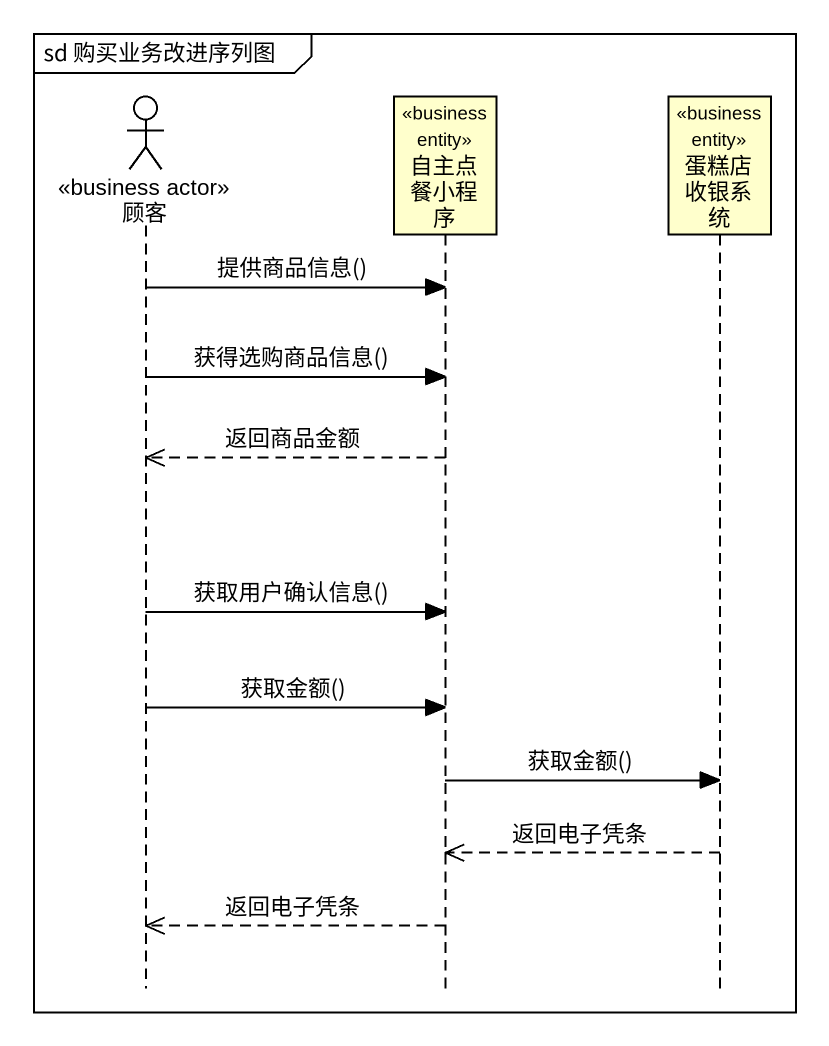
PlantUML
@startuml
mainframe sd 购买业务改进序列图
hide footbox
actor 顾客 <<business actor>>
participant 自主点餐小程序 <<business entity>>
participant 蛋糕店收银系统 <<business entity>>

顾客 -> 自主点餐小程序 : 提供商品信息()
顾客 -> 自主点餐小程序 : 获得选购商品信息()
自主点餐小程序 -->> 顾客 : 返回商品金额
顾客 -> 自主点餐小程序 : 获取用户确认信息()
顾客 -> 自主点餐小程序 : 获取金额()
自主点餐小程序 -> 蛋糕店收银系统 : 获取金额()
蛋糕店收银系统 -->> 自主点餐小程序 : 返回电子凭条
自主点餐小程序 -->> 顾客 : 返回电子凭条
@enduml
